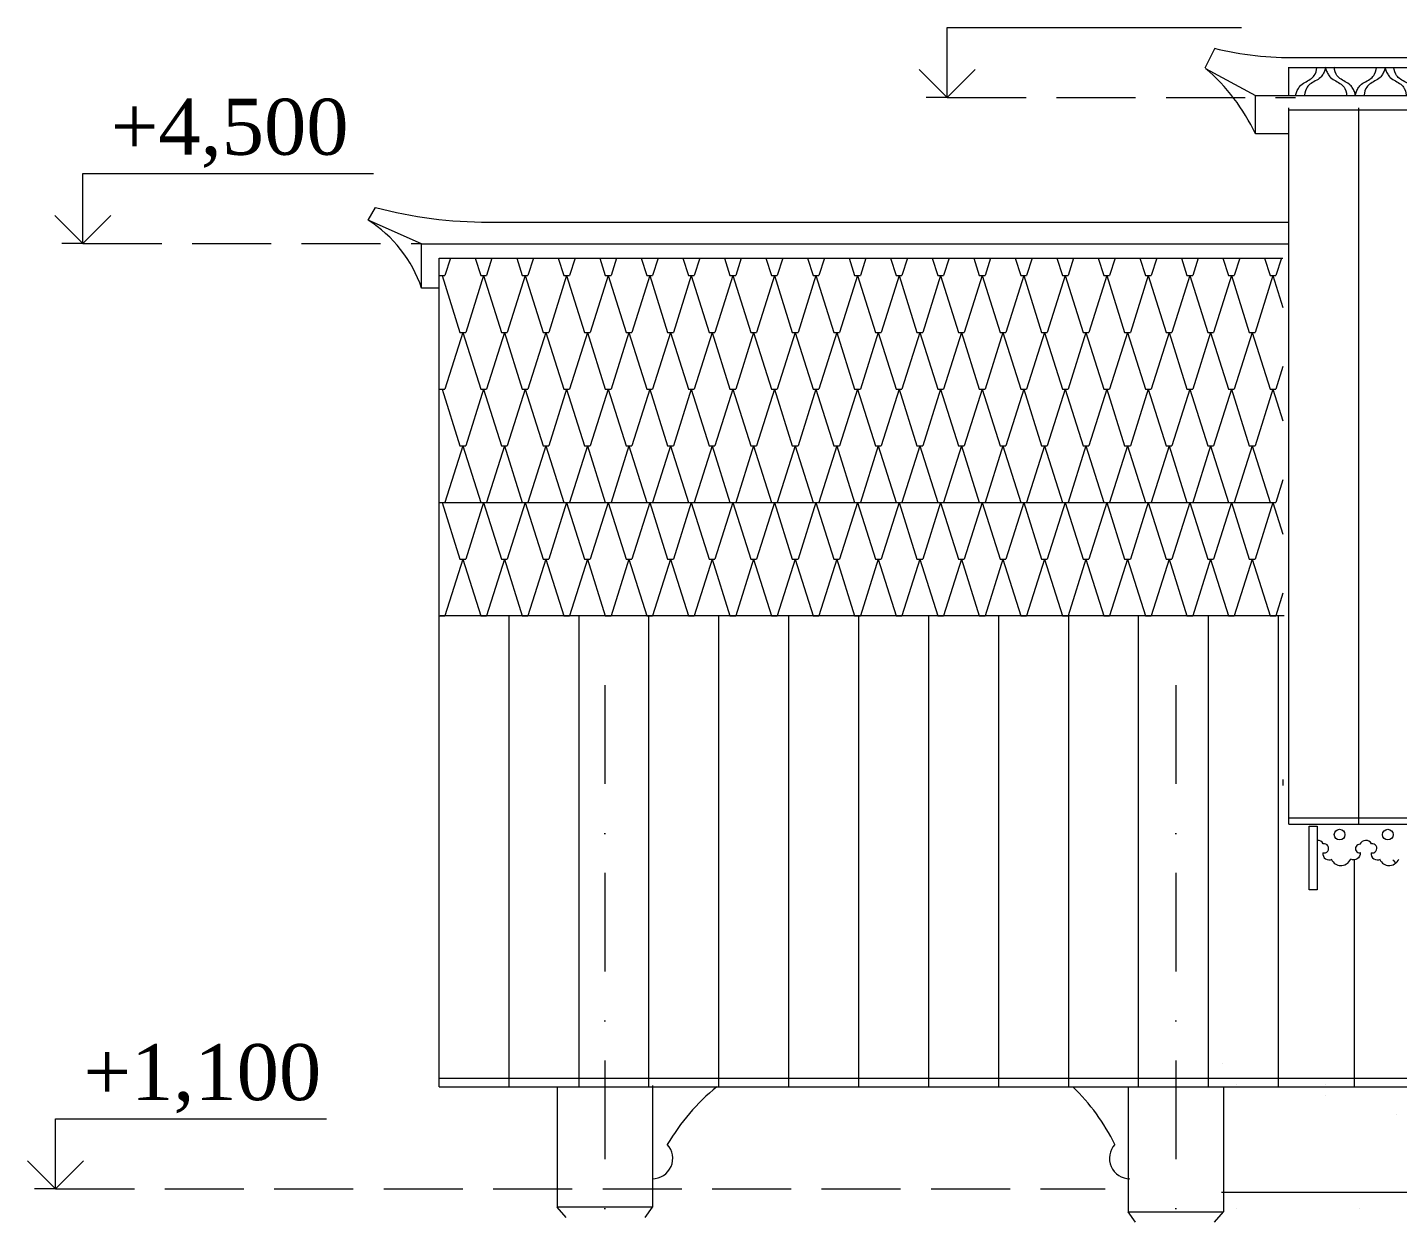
# Model space of a CAD drawing. Header units: millimetres. Extents: x 2399 to 111977, y 1313 to 59551.
# Drawn here: x 58112 to 63009, y 32817 to 37059 of the extents above; entities that cross this region are included whole.
import ezdxf

# ---------------------------------------------------------------- set-up
doc = ezdxf.new("R2010")
doc.units = ezdxf.units.MM
for name, pattern in [('Крупный пунктир', [634.99999, 0, -634.99999]), ('Невидимая', [391.222223, 282.222223, -109]), ('Штрихпунктирная', [670.277762, 352.777767, -176.388884, 0, -141.111112])]:
    doc.linetypes.add(name, pattern=pattern)
doc.layers.add('dim Level', color=7, linetype='Continuous', lineweight=13)
doc.layers.add('main line', color=7, linetype='Continuous', lineweight=13)
doc.layers.add('hatch1', color=7, linetype='Continuous', lineweight=20, true_color=0x6a6a6a)
doc.styles.add('СГЕНЕРИР_СТИЛЬ_1', font='georgia.ttf')

msp = doc.modelspace()

# ---------------------------------------------------------------- linework, layer by layer
at = {"layer": 'dim Level', "color": 7, "linetype": 'Continuous', "lineweight": 13}
for p, q in [((61399.2029, 36808.7494), (61399.2029, 37058.7494)), ((61399.2029, 37058.7494), (62451.4468, 37058.7494)), ((61399.2029, 36808.7494), (61299.2029, 36908.7494)), ((61499.2029, 36908.7494), (61399.2029, 36808.7494)), ((61399.2029, 36808.7494), (61324.2029, 36808.7494)), ((61399.2029, 36808.7494), (61474.2029, 36808.7494)), ((58309.9287, 36286.7235), (58309.9287, 36536.7235)), ((58309.9287, 36536.7235), (59348.5966, 36536.7235)), ((58309.9287, 36286.7235), (58209.9287, 36386.7235)), ((58409.9287, 36386.7235), (58309.9287, 36286.7235)), ((58309.9287, 36286.7235), (58234.9287, 36286.7235)), ((58309.9287, 36286.7235), (58384.9287, 36286.7235)), ((58212.1712, 32908.7187), (58212.1712, 33158.7187)), ((58212.1712, 33158.7187), (59181.0212, 33158.7187)), ((58212.1712, 32908.7187), (58112.1712, 33008.7187)), ((58312.1712, 33008.7187), (58212.1712, 32908.7187)), ((58212.1712, 32908.7187), (58137.1712, 32908.7187)), ((58212.1712, 32908.7187), (58287.1712, 32908.7187))]:
    msp.add_line(p, q, dxfattribs=at)
at = {"layer": 'hatch1', "color": 251, "linetype": 'Continuous', "lineweight": 20, "true_color": 0x6a6a6a}
for p, q in [((59624.1249, 36234.7301), (59604.2768, 36171.8323)), ((59712.325, 36234.7301), (59732.1731, 36171.8323)), ((59772.6124, 36234.7301), (59752.7644, 36171.8323)), ((59860.8126, 36234.7301), (59880.6607, 36171.8323)), ((59921.1, 36234.7301), (59901.252, 36171.8323)), ((60009.3002, 36234.7301), (60029.1483, 36171.8323)), ((60069.5876, 36234.7301), (60049.7396, 36171.8323)), ((60157.7878, 36234.7301), (60177.6358, 36171.8323)), ((60218.0752, 36234.7301), (60198.2272, 36171.8323)), ((60306.2754, 36234.7301), (60326.1234, 36171.8323)), ((60366.5628, 36234.7301), (60346.7148, 36171.8323)), ((60454.763, 36234.7301), (60474.611, 36171.8323)), ((60515.0504, 36234.7301), (60495.2023, 36171.8323)), ((60603.2506, 36234.7301), (60623.0986, 36171.8323)), ((60663.538, 36234.7301), (60643.6899, 36171.8323)), ((60751.7381, 36234.7301), (60771.5862, 36171.8323)), ((60812.0256, 36234.7301), (60792.1775, 36171.8323)), ((60900.2257, 36234.7301), (60920.0738, 36171.8323)), ((60960.5131, 36234.7301), (60940.6651, 36171.8323)), ((61048.7133, 36234.7301), (61068.5614, 36171.8323)), ((61109.0007, 36234.7301), (61089.1527, 36171.8323)), ((61197.2009, 36234.7301), (61217.049, 36171.8323)), ((61257.4883, 36234.7301), (61237.6403, 36171.8323)), ((61345.6885, 36234.7301), (61365.5365, 36171.8323)), ((61405.9759, 36234.7301), (61386.1279, 36171.8323)), ((61494.1761, 36234.7301), (61514.0241, 36171.8323)), ((61554.4635, 36234.7301), (61534.6155, 36171.8323)), ((61642.6637, 36234.7301), (61662.5117, 36171.8323)), ((61702.9511, 36234.7301), (61683.103, 36171.8323)), ((61791.1513, 36234.7301), (61810.9993, 36171.8323)), ((61851.4387, 36234.7301), (61831.5906, 36171.8323)), ((61939.6388, 36234.7301), (61959.4869, 36171.8323)), ((61999.9263, 36234.7301), (61980.0782, 36171.8323)), ((62088.1264, 36234.7301), (62107.9745, 36171.8323)), ((62148.4139, 36234.7301), (62128.5658, 36171.8323)), ((62236.614, 36234.7301), (62256.4621, 36171.8323)), ((62296.9014, 36234.7301), (62277.0534, 36171.8323)), ((62385.1016, 36234.7301), (62404.9497, 36171.8323)), ((62445.389, 36234.7301), (62425.541, 36171.8323)), ((62533.5892, 36234.7301), (62553.4372, 36171.8323)), ((62593.8766, 36234.7301), (62574.0286, 36171.8323)), ((59583.6855, 36171.8323), (59604.2768, 36171.8323)), ((59593.9812, 36171.8323), (59657.9293, 35969.1826)), ((59742.4687, 36171.8323), (59678.5206, 35969.1826)), ((59732.1731, 36171.8323), (59752.7644, 36171.8323)), ((59742.4687, 36171.8323), (59806.4169, 35969.1826)), ((59890.9563, 36171.8323), (59827.0082, 35969.1826)), ((59880.6607, 36171.8323), (59901.252, 36171.8323)), ((59890.9563, 36171.8323), (59954.9045, 35969.1826)), ((60039.4439, 36171.8323), (59975.4958, 35969.1826)), ((60029.1483, 36171.8323), (60049.7396, 36171.8323)), ((60039.4439, 36171.8323), (60103.392, 35969.1826)), ((60187.9315, 36171.8323), (60123.9834, 35969.1826)), ((60177.6358, 36171.8323), (60198.2272, 36171.8323)), ((60187.9315, 36171.8323), (60251.8796, 35969.1826)), ((60336.4191, 36171.8323), (60272.471, 35969.1826)), ((60326.1234, 36171.8323), (60346.7148, 36171.8323)), ((60336.4191, 36171.8323), (60400.3672, 35969.1826)), ((60484.9067, 36171.8323), (60420.9585, 35969.1826)), ((60474.611, 36171.8323), (60495.2023, 36171.8323)), ((60484.9067, 36171.8323), (60548.8548, 35969.1826)), ((60633.3943, 36171.8323), (60569.4461, 35969.1826)), ((60623.0986, 36171.8323), (60643.6899, 36171.8323)), ((60633.3943, 36171.8323), (60697.3424, 35969.1826)), ((60781.8819, 36171.8323), (60717.9337, 35969.1826)), ((60771.5862, 36171.8323), (60792.1775, 36171.8323)), ((60781.8819, 36171.8323), (60845.83, 35969.1826)), ((60930.3694, 36171.8323), (60866.4213, 35969.1826)), ((60920.0738, 36171.8323), (60940.6651, 36171.8323)), ((60930.3694, 36171.8323), (60994.3176, 35969.1826)), ((61078.857, 36171.8323), (61014.9089, 35969.1826)), ((61068.5614, 36171.8323), (61089.1527, 36171.8323)), ((61078.857, 36171.8323), (61142.8052, 35969.1826)), ((61227.3446, 36171.8323), (61163.3965, 35969.1826)), ((61217.049, 36171.8323), (61237.6403, 36171.8323)), ((61227.3446, 36171.8323), (61291.2927, 35969.1826)), ((61375.8322, 36171.8323), (61311.8841, 35969.1826)), ((61365.5365, 36171.8323), (61386.1279, 36171.8323)), ((61375.8322, 36171.8323), (61439.7803, 35969.1826)), ((61524.3198, 36171.8323), (61460.3717, 35969.1826)), ((61514.0241, 36171.8323), (61534.6155, 36171.8323)), ((61524.3198, 36171.8323), (61588.2679, 35969.1826)), ((61672.8074, 36171.8323), (61608.8592, 35969.1826)), ((61662.5117, 36171.8323), (61683.103, 36171.8323)), ((61672.8074, 36171.8323), (61736.7555, 35969.1826)), ((61821.295, 36171.8323), (61757.3468, 35969.1826)), ((61810.9993, 36171.8323), (61831.5906, 36171.8323)), ((61821.295, 36171.8323), (61885.2431, 35969.1826)), ((61969.7826, 36171.8323), (61905.8344, 35969.1826)), ((61959.4869, 36171.8323), (61980.0782, 36171.8323)), ((61969.7826, 36171.8323), (62033.7307, 35969.1826)), ((62118.2701, 36171.8323), (62054.322, 35969.1826)), ((62107.9745, 36171.8323), (62128.5658, 36171.8323)), ((62118.2701, 36171.8323), (62182.2183, 35969.1826)), ((62266.7577, 36171.8323), (62202.8096, 35969.1826)), ((62256.4621, 36171.8323), (62277.0534, 36171.8323)), ((62266.7577, 36171.8323), (62330.7059, 35969.1826)), ((62415.2453, 36171.8323), (62351.2972, 35969.1826)), ((62404.9497, 36171.8323), (62425.541, 36171.8323)), ((62415.2453, 36171.8323), (62479.1935, 35969.1826)), ((62563.7329, 36171.8323), (62499.7848, 35969.1826)), ((62553.4372, 36171.8323), (62574.0286, 36171.8323)), ((62563.7329, 36171.8323), (62599.5792, 36058.2366)), ((59668.2249, 35969.1826), (59604.2768, 35766.5329)), ((59657.9293, 35969.1826), (59678.5206, 35969.1826)), ((59668.2249, 35969.1826), (59732.1731, 35766.5329)), ((59816.7125, 35969.1826), (59752.7644, 35766.5329)), ((59806.4169, 35969.1826), (59827.0082, 35969.1826)), ((59816.7125, 35969.1826), (59880.6607, 35766.5329)), ((59965.2001, 35969.1826), (59901.252, 35766.5329)), ((59954.9045, 35969.1826), (59975.4958, 35969.1826)), ((59965.2001, 35969.1826), (60029.1483, 35766.5329)), ((60113.6877, 35969.1826), (60049.7396, 35766.5329)), ((60103.392, 35969.1826), (60123.9834, 35969.1826)), ((60113.6877, 35969.1826), (60177.6358, 35766.5329)), ((60262.1753, 35969.1826), (60198.2272, 35766.5329)), ((60251.8796, 35969.1826), (60272.471, 35969.1826)), ((60262.1753, 35969.1826), (60326.1234, 35766.5329)), ((60410.6629, 35969.1826), (60346.7148, 35766.5329)), ((60400.3672, 35969.1826), (60420.9585, 35969.1826)), ((60410.6629, 35969.1826), (60474.611, 35766.5329)), ((60559.1505, 35969.1826), (60495.2023, 35766.5329)), ((60548.8548, 35969.1826), (60569.4461, 35969.1826)), ((60559.1505, 35969.1826), (60623.0986, 35766.5329)), ((60707.6381, 35969.1826), (60643.6899, 35766.5329)), ((60697.3424, 35969.1826), (60717.9337, 35969.1826)), ((60707.6381, 35969.1826), (60771.5862, 35766.5329)), ((60856.1256, 35969.1826), (60792.1775, 35766.5329)), ((60845.83, 35969.1826), (60866.4213, 35969.1826)), ((60856.1256, 35969.1826), (60920.0738, 35766.5329)), ((61004.6132, 35969.1826), (60940.6651, 35766.5329)), ((60994.3176, 35969.1826), (61014.9089, 35969.1826)), ((61004.6132, 35969.1826), (61068.5614, 35766.5329)), ((61153.1008, 35969.1826), (61089.1527, 35766.5329)), ((61142.8052, 35969.1826), (61163.3965, 35969.1826)), ((61153.1008, 35969.1826), (61217.049, 35766.5329)), ((61301.5884, 35969.1826), (61237.6403, 35766.5329)), ((61291.2927, 35969.1826), (61311.8841, 35969.1826)), ((61301.5884, 35969.1826), (61365.5365, 35766.5329)), ((61450.076, 35969.1826), (61386.1279, 35766.5329)), ((61439.7803, 35969.1826), (61460.3717, 35969.1826)), ((61450.076, 35969.1826), (61514.0241, 35766.5329)), ((61598.5636, 35969.1826), (61534.6155, 35766.5329)), ((61588.2679, 35969.1826), (61608.8592, 35969.1826)), ((61598.5636, 35969.1826), (61662.5117, 35766.5329)), ((61747.0512, 35969.1826), (61683.103, 35766.5329)), ((61736.7555, 35969.1826), (61757.3468, 35969.1826)), ((61747.0512, 35969.1826), (61810.9993, 35766.5329)), ((61895.5388, 35969.1826), (61831.5906, 35766.5329)), ((61885.2431, 35969.1826), (61905.8344, 35969.1826)), ((61895.5388, 35969.1826), (61959.4869, 35766.5329)), ((62044.0263, 35969.1826), (61980.0782, 35766.5329)), ((62033.7307, 35969.1826), (62054.322, 35969.1826)), ((62044.0263, 35969.1826), (62107.9745, 35766.5329)), ((62192.5139, 35969.1826), (62128.5658, 35766.5329)), ((62182.2183, 35969.1826), (62202.8096, 35969.1826)), ((62192.5139, 35969.1826), (62256.4621, 35766.5329)), ((62341.0015, 35969.1826), (62277.0534, 35766.5329)), ((62330.7059, 35969.1826), (62351.2972, 35969.1826)), ((62341.0015, 35969.1826), (62404.9497, 35766.5329)), ((62489.4891, 35969.1826), (62425.541, 35766.5329)), ((62479.1935, 35969.1826), (62499.7848, 35969.1826)), ((62489.4891, 35969.1826), (62553.4372, 35766.5329)), ((62599.5792, 35847.5019), (62574.0286, 35766.5329)), ((59583.6855, 35766.5329), (59604.2768, 35766.5329)), ((59593.9812, 35766.5329), (59657.9293, 35563.8832)), ((59742.4687, 35766.5329), (59678.5206, 35563.8832)), ((59732.1731, 35766.5329), (59752.7644, 35766.5329)), ((59742.4687, 35766.5329), (59806.4169, 35563.8832)), ((59890.9563, 35766.5329), (59827.0082, 35563.8832)), ((59880.6607, 35766.5329), (59901.252, 35766.5329)), ((59890.9563, 35766.5329), (59954.9045, 35563.8832)), ((60039.4439, 35766.5329), (59975.4958, 35563.8832)), ((60029.1483, 35766.5329), (60049.7396, 35766.5329)), ((60039.4439, 35766.5329), (60103.392, 35563.8832)), ((60187.9315, 35766.5329), (60123.9834, 35563.8832)), ((60177.6358, 35766.5329), (60198.2272, 35766.5329)), ((60187.9315, 35766.5329), (60251.8796, 35563.8832)), ((60336.4191, 35766.5329), (60272.471, 35563.8832)), ((60326.1234, 35766.5329), (60346.7148, 35766.5329)), ((60336.4191, 35766.5329), (60400.3672, 35563.8832)), ((60484.9067, 35766.5329), (60420.9585, 35563.8832)), ((60474.611, 35766.5329), (60495.2023, 35766.5329)), ((60484.9067, 35766.5329), (60548.8548, 35563.8832)), ((60633.3943, 35766.5329), (60569.4461, 35563.8832)), ((60623.0986, 35766.5329), (60643.6899, 35766.5329)), ((60633.3943, 35766.5329), (60697.3424, 35563.8832)), ((60781.8819, 35766.5329), (60717.9337, 35563.8832)), ((60771.5862, 35766.5329), (60792.1775, 35766.5329)), ((60781.8819, 35766.5329), (60845.83, 35563.8832)), ((60930.3694, 35766.5329), (60866.4213, 35563.8832)), ((60920.0738, 35766.5329), (60940.6651, 35766.5329)), ((60930.3694, 35766.5329), (60994.3176, 35563.8832)), ((61078.857, 35766.5329), (61014.9089, 35563.8832)), ((61068.5614, 35766.5329), (61089.1527, 35766.5329)), ((61078.857, 35766.5329), (61142.8052, 35563.8832)), ((61227.3446, 35766.5329), (61163.3965, 35563.8832)), ((61217.049, 35766.5329), (61237.6403, 35766.5329)), ((61227.3446, 35766.5329), (61291.2927, 35563.8832)), ((61375.8322, 35766.5329), (61311.8841, 35563.8832)), ((61365.5365, 35766.5329), (61386.1279, 35766.5329)), ((61375.8322, 35766.5329), (61439.7803, 35563.8832)), ((61524.3198, 35766.5329), (61460.3717, 35563.8832)), ((61514.0241, 35766.5329), (61534.6155, 35766.5329)), ((61524.3198, 35766.5329), (61588.2679, 35563.8832)), ((61672.8074, 35766.5329), (61608.8592, 35563.8832)), ((61662.5117, 35766.5329), (61683.103, 35766.5329)), ((61672.8074, 35766.5329), (61736.7555, 35563.8832)), ((61821.295, 35766.5329), (61757.3468, 35563.8832)), ((61810.9993, 35766.5329), (61831.5906, 35766.5329)), ((61821.295, 35766.5329), (61885.2431, 35563.8832)), ((61969.7826, 35766.5329), (61905.8344, 35563.8832)), ((61959.4869, 35766.5329), (61980.0782, 35766.5329)), ((61969.7826, 35766.5329), (62033.7307, 35563.8832)), ((62118.2701, 35766.5329), (62054.322, 35563.8832)), ((62107.9745, 35766.5329), (62128.5658, 35766.5329)), ((62118.2701, 35766.5329), (62182.2183, 35563.8832)), ((62266.7577, 35766.5329), (62202.8096, 35563.8832)), ((62256.4621, 35766.5329), (62277.0534, 35766.5329)), ((62266.7577, 35766.5329), (62330.7059, 35563.8832)), ((62415.2453, 35766.5329), (62351.2972, 35563.8832)), ((62404.9497, 35766.5329), (62425.541, 35766.5329)), ((62415.2453, 35766.5329), (62479.1935, 35563.8832)), ((62563.7329, 35766.5329), (62499.7848, 35563.8832)), ((62553.4372, 35766.5329), (62574.0286, 35766.5329)), ((62563.7329, 35766.5329), (62599.5792, 35652.9372)), ((59668.2249, 35563.8832), (59604.2768, 35361.2335)), ((59657.9293, 35563.8832), (59678.5206, 35563.8832)), ((59668.2249, 35563.8832), (59732.1731, 35361.2335)), ((59816.7125, 35563.8832), (59752.7644, 35361.2335)), ((59806.4169, 35563.8832), (59827.0082, 35563.8832)), ((59816.7125, 35563.8832), (59880.6607, 35361.2335)), ((59965.2001, 35563.8832), (59901.252, 35361.2335)), ((59954.9045, 35563.8832), (59975.4958, 35563.8832)), ((59965.2001, 35563.8832), (60029.1483, 35361.2335)), ((60113.6877, 35563.8832), (60049.7396, 35361.2335)), ((60103.392, 35563.8832), (60123.9834, 35563.8832)), ((60113.6877, 35563.8832), (60177.6358, 35361.2335)), ((60262.1753, 35563.8832), (60198.2272, 35361.2335)), ((60251.8796, 35563.8832), (60272.471, 35563.8832)), ((60262.1753, 35563.8832), (60326.1234, 35361.2335)), ((60410.6629, 35563.8832), (60346.7148, 35361.2335)), ((60400.3672, 35563.8832), (60420.9585, 35563.8832)), ((60410.6629, 35563.8832), (60474.611, 35361.2335)), ((60559.1505, 35563.8832), (60495.2023, 35361.2335)), ((60548.8548, 35563.8832), (60569.4461, 35563.8832)), ((60559.1505, 35563.8832), (60623.0986, 35361.2335)), ((60707.6381, 35563.8832), (60643.6899, 35361.2335)), ((60697.3424, 35563.8832), (60717.9337, 35563.8832)), ((60707.6381, 35563.8832), (60771.5862, 35361.2335)), ((60856.1256, 35563.8832), (60792.1775, 35361.2335)), ((60845.83, 35563.8832), (60866.4213, 35563.8832)), ((60856.1256, 35563.8832), (60920.0738, 35361.2335)), ((61004.6132, 35563.8832), (60940.6651, 35361.2335)), ((60994.3176, 35563.8832), (61014.9089, 35563.8832)), ((61004.6132, 35563.8832), (61068.5614, 35361.2335)), ((61153.1008, 35563.8832), (61089.1527, 35361.2335)), ((61142.8052, 35563.8832), (61163.3965, 35563.8832)), ((61153.1008, 35563.8832), (61217.049, 35361.2335)), ((61301.5884, 35563.8832), (61237.6403, 35361.2335)), ((61291.2927, 35563.8832), (61311.8841, 35563.8832)), ((61301.5884, 35563.8832), (61365.5365, 35361.2335)), ((61450.076, 35563.8832), (61386.1279, 35361.2335)), ((61439.7803, 35563.8832), (61460.3717, 35563.8832)), ((61450.076, 35563.8832), (61514.0241, 35361.2335)), ((61598.5636, 35563.8832), (61534.6155, 35361.2335)), ((61588.2679, 35563.8832), (61608.8592, 35563.8832)), ((61598.5636, 35563.8832), (61662.5117, 35361.2335)), ((61747.0512, 35563.8832), (61683.103, 35361.2335)), ((61736.7555, 35563.8832), (61757.3468, 35563.8832)), ((61747.0512, 35563.8832), (61810.9993, 35361.2335)), ((61895.5388, 35563.8832), (61831.5906, 35361.2335)), ((61885.2431, 35563.8832), (61905.8344, 35563.8832)), ((61895.5388, 35563.8832), (61959.4869, 35361.2335)), ((62044.0263, 35563.8832), (61980.0782, 35361.2335)), ((62033.7307, 35563.8832), (62054.322, 35563.8832)), ((62044.0263, 35563.8832), (62107.9745, 35361.2335)), ((62192.5139, 35563.8832), (62128.5658, 35361.2335)), ((62182.2183, 35563.8832), (62202.8096, 35563.8832)), ((62192.5139, 35563.8832), (62256.4621, 35361.2335)), ((62341.0015, 35563.8832), (62277.0534, 35361.2335)), ((62330.7059, 35563.8832), (62351.2972, 35563.8832)), ((62341.0015, 35563.8832), (62404.9497, 35361.2335)), ((62489.4891, 35563.8832), (62425.541, 35361.2335)), ((62479.1935, 35563.8832), (62499.7848, 35563.8832)), ((62489.4891, 35563.8832), (62553.4372, 35361.2335)), ((62599.5792, 35442.2025), (62574.0286, 35361.2335)), ((59583.6855, 35361.2335), (59604.2768, 35361.2335)), ((59593.9812, 35361.2335), (59657.9293, 35158.5838)), ((59742.4687, 35361.2335), (59678.5206, 35158.5838)), ((59732.1731, 35361.2335), (59752.7644, 35361.2335)), ((59742.4687, 35361.2335), (59806.4169, 35158.5838)), ((59890.9563, 35361.2335), (59827.0082, 35158.5838)), ((59880.6607, 35361.2335), (59901.252, 35361.2335)), ((59890.9563, 35361.2335), (59954.9045, 35158.5838)), ((60039.4439, 35361.2335), (59975.4958, 35158.5838)), ((60029.1483, 35361.2335), (60049.7396, 35361.2335)), ((60039.4439, 35361.2335), (60103.392, 35158.5838)), ((60187.9315, 35361.2335), (60123.9834, 35158.5838)), ((60177.6358, 35361.2335), (60198.2272, 35361.2335)), ((60187.9315, 35361.2335), (60251.8796, 35158.5838)), ((60336.4191, 35361.2335), (60272.471, 35158.5838)), ((60326.1234, 35361.2335), (60346.7148, 35361.2335)), ((60336.4191, 35361.2335), (60400.3672, 35158.5838)), ((60484.9067, 35361.2335), (60420.9585, 35158.5838)), ((60474.611, 35361.2335), (60495.2023, 35361.2335)), ((60484.9067, 35361.2335), (60548.8548, 35158.5838)), ((60633.3943, 35361.2335), (60569.4461, 35158.5838)), ((60623.0986, 35361.2335), (60643.6899, 35361.2335)), ((60633.3943, 35361.2335), (60697.3424, 35158.5838)), ((60781.8819, 35361.2335), (60717.9337, 35158.5838)), ((60771.5862, 35361.2335), (60792.1775, 35361.2335)), ((60781.8819, 35361.2335), (60845.83, 35158.5838)), ((60930.3694, 35361.2335), (60866.4213, 35158.5838)), ((60920.0738, 35361.2335), (60940.6651, 35361.2335)), ((60930.3694, 35361.2335), (60994.3176, 35158.5838)), ((61078.857, 35361.2335), (61014.9089, 35158.5838)), ((61068.5614, 35361.2335), (61089.1527, 35361.2335)), ((61078.857, 35361.2335), (61142.8052, 35158.5838)), ((61227.3446, 35361.2335), (61163.3965, 35158.5838)), ((61217.049, 35361.2335), (61237.6403, 35361.2335)), ((61227.3446, 35361.2335), (61291.2927, 35158.5838)), ((61375.8322, 35361.2335), (61311.8841, 35158.5838)), ((61365.5365, 35361.2335), (61386.1279, 35361.2335)), ((61375.8322, 35361.2335), (61439.7803, 35158.5838)), ((61524.3198, 35361.2335), (61460.3717, 35158.5838)), ((61514.0241, 35361.2335), (61534.6155, 35361.2335)), ((61524.3198, 35361.2335), (61588.2679, 35158.5838)), ((61672.8074, 35361.2335), (61608.8592, 35158.5838)), ((61662.5117, 35361.2335), (61683.103, 35361.2335)), ((61672.8074, 35361.2335), (61736.7555, 35158.5838)), ((61821.295, 35361.2335), (61757.3468, 35158.5838)), ((61810.9993, 35361.2335), (61831.5906, 35361.2335)), ((61821.295, 35361.2335), (61885.2431, 35158.5838)), ((61969.7826, 35361.2335), (61905.8344, 35158.5838)), ((61959.4869, 35361.2335), (61980.0782, 35361.2335)), ((61969.7826, 35361.2335), (62033.7307, 35158.5838)), ((62118.2701, 35361.2335), (62054.322, 35158.5838)), ((62107.9745, 35361.2335), (62128.5658, 35361.2335)), ((62118.2701, 35361.2335), (62182.2183, 35158.5838)), ((62266.7577, 35361.2335), (62202.8096, 35158.5838)), ((62256.4621, 35361.2335), (62277.0534, 35361.2335)), ((62266.7577, 35361.2335), (62330.7059, 35158.5838)), ((62415.2453, 35361.2335), (62351.2972, 35158.5838)), ((62404.9497, 35361.2335), (62425.541, 35361.2335)), ((62415.2453, 35361.2335), (62479.1935, 35158.5838)), ((62563.7329, 35361.2335), (62499.7848, 35158.5838)), ((62553.4372, 35361.2335), (62574.0286, 35361.2335)), ((62563.7329, 35361.2335), (62599.5792, 35247.6378)), ((59668.2249, 35158.5838), (59604.2768, 34955.9341)), ((59657.9293, 35158.5838), (59678.5206, 35158.5838)), ((59668.2249, 35158.5838), (59732.1731, 34955.9341)), ((59816.7125, 35158.5838), (59752.7644, 34955.9341)), ((59806.4169, 35158.5838), (59827.0082, 35158.5838)), ((59816.7125, 35158.5838), (59880.6607, 34955.9341)), ((59965.2001, 35158.5838), (59901.252, 34955.9341)), ((59954.9045, 35158.5838), (59975.4958, 35158.5838)), ((59965.2001, 35158.5838), (60029.1483, 34955.9341)), ((60113.6877, 35158.5838), (60049.7396, 34955.9341)), ((60103.392, 35158.5838), (60123.9834, 35158.5838)), ((60113.6877, 35158.5838), (60177.6358, 34955.9341)), ((60262.1753, 35158.5838), (60198.2272, 34955.9341)), ((60251.8796, 35158.5838), (60272.471, 35158.5838)), ((60262.1753, 35158.5838), (60326.1234, 34955.9341)), ((60410.6629, 35158.5838), (60346.7148, 34955.9341)), ((60400.3672, 35158.5838), (60420.9585, 35158.5838)), ((60410.6629, 35158.5838), (60474.611, 34955.9341)), ((60559.1505, 35158.5838), (60495.2023, 34955.9341)), ((60548.8548, 35158.5838), (60569.4461, 35158.5838)), ((60559.1505, 35158.5838), (60623.0986, 34955.9341)), ((60707.6381, 35158.5838), (60643.6899, 34955.9341)), ((60697.3424, 35158.5838), (60717.9337, 35158.5838)), ((60707.6381, 35158.5838), (60771.5862, 34955.9341)), ((60856.1256, 35158.5838), (60792.1775, 34955.9341)), ((60845.83, 35158.5838), (60866.4213, 35158.5838)), ((60856.1256, 35158.5838), (60920.0738, 34955.9341)), ((61004.6132, 35158.5838), (60940.6651, 34955.9341)), ((60994.3176, 35158.5838), (61014.9089, 35158.5838)), ((61004.6132, 35158.5838), (61068.5614, 34955.9341)), ((61153.1008, 35158.5838), (61089.1527, 34955.9341)), ((61142.8052, 35158.5838), (61163.3965, 35158.5838)), ((61153.1008, 35158.5838), (61217.049, 34955.9341)), ((61301.5884, 35158.5838), (61237.6403, 34955.9341)), ((61291.2927, 35158.5838), (61311.8841, 35158.5838)), ((61301.5884, 35158.5838), (61365.5365, 34955.9341)), ((61450.076, 35158.5838), (61386.1279, 34955.9341)), ((61439.7803, 35158.5838), (61460.3717, 35158.5838)), ((61450.076, 35158.5838), (61514.0241, 34955.9341)), ((61598.5636, 35158.5838), (61534.6155, 34955.9341)), ((61588.2679, 35158.5838), (61608.8592, 35158.5838)), ((61598.5636, 35158.5838), (61662.5117, 34955.9341)), ((61747.0512, 35158.5838), (61683.103, 34955.9341)), ((61736.7555, 35158.5838), (61757.3468, 35158.5838)), ((61747.0512, 35158.5838), (61810.9993, 34955.9341)), ((61895.5388, 35158.5838), (61831.5906, 34955.9341)), ((61885.2431, 35158.5838), (61905.8344, 35158.5838)), ((61895.5388, 35158.5838), (61959.4869, 34955.9341)), ((62044.0263, 35158.5838), (61980.0782, 34955.9341)), ((62033.7307, 35158.5838), (62054.322, 35158.5838)), ((62044.0263, 35158.5838), (62107.9745, 34955.9341)), ((62192.5139, 35158.5838), (62128.5658, 34955.9341)), ((62182.2183, 35158.5838), (62202.8096, 35158.5838)), ((62192.5139, 35158.5838), (62256.4621, 34955.9341)), ((62341.0015, 35158.5838), (62277.0534, 34955.9341)), ((62330.7059, 35158.5838), (62351.2972, 35158.5838)), ((62341.0015, 35158.5838), (62404.9497, 34955.9341)), ((62489.4891, 35158.5838), (62425.541, 34955.9341)), ((62479.1935, 35158.5838), (62499.7848, 35158.5838)), ((62489.4891, 35158.5838), (62553.4372, 34955.9341)), ((62599.5792, 35036.9031), (62574.0286, 34955.9341)), ((59583.6855, 34955.9341), (59604.2768, 34955.9341)), ((59732.1731, 34955.9341), (59752.7644, 34955.9341)), ((59880.6607, 34955.9341), (59901.252, 34955.9341)), ((60029.1483, 34955.9341), (60049.7396, 34955.9341)), ((60177.6358, 34955.9341), (60198.2272, 34955.9341)), ((60326.1234, 34955.9341), (60346.7148, 34955.9341)), ((60474.611, 34955.9341), (60495.2023, 34955.9341)), ((60623.0986, 34955.9341), (60643.6899, 34955.9341)), ((60771.5862, 34955.9341), (60792.1775, 34955.9341)), ((60920.0738, 34955.9341), (60940.6651, 34955.9341)), ((61068.5614, 34955.9341), (61089.1527, 34955.9341)), ((61217.049, 34955.9341), (61237.6403, 34955.9341)), ((61365.5365, 34955.9341), (61386.1279, 34955.9341)), ((61514.0241, 34955.9341), (61534.6155, 34955.9341)), ((61662.5117, 34955.9341), (61683.103, 34955.9341)), ((61810.9993, 34955.9341), (61831.5906, 34955.9341)), ((61959.4869, 34955.9341), (61980.0782, 34955.9341)), ((62107.9745, 34955.9341), (62128.5658, 34955.9341)), ((62256.4621, 34955.9341), (62277.0534, 34955.9341)), ((62404.9497, 34955.9341), (62425.541, 34955.9341)), ((62553.4372, 34955.9341), (62574.0286, 34955.9341))]:
    msp.add_line(p, q, dxfattribs=at)
at = {"layer": 'main line', "color": 7, "linetype": 'Continuous', "lineweight": 13}
for p, q in [((62321.9084, 36914.7178), (62356.3005, 36983.5021)), ((62633.0604, 36950.9085), (64911.9605, 36950.9085)), ((62322.5751, 36912.5223), (62501.0689, 36815.0245)), ((62620.201, 36815.0245), (62620.201, 36917.0155)), ((62620.201, 36915.526), (64911.9605, 36915.526)), ((62501.0689, 36678.2202), (62501.0689, 36815.0245)), ((62501.0689, 36815.0245), (64911.9605, 36815.0245)), ((62620.4914, 34212.4189), (62620.4914, 36770.9758)), ((64911.9605, 36763.268), (62620.4914, 36763.268)), ((62870.4914, 34212.4189), (62870.4914, 36770.9758)), ((62620.4914, 36678.2202), (62501.0689, 36678.2202)), ((59329.5491, 36370.5093), (59356.7176, 36415.1434)), ((59520.9191, 36285.1628), (59329.5491, 36370.5093)), ((59760.6328, 36363.3461), (62620.4914, 36363.3461)), ((59520.9191, 36127.0754), (59520.9191, 36285.1628)), ((59520.9191, 36285.1628), (62620.4914, 36285.1628)), ((59583.6855, 36234.7301), (62599.5792, 36234.7301)), ((59583.6855, 34694.3685), (59583.6855, 36234.7301)), ((59583.6855, 36127.0754), (59520.9191, 36127.0754)), ((59583.6855, 35361.2335), (62574.0286, 35361.2335)), ((62603.72, 34955.9341), (59587.8264, 34955.9341)), ((59833.6855, 33273.2019), (59833.6855, 34955.9341)), ((60083.6855, 33273.2019), (60083.6855, 34955.9341)), ((60333.6855, 33273.2019), (60333.6855, 34955.9341)), ((60583.6855, 33273.2019), (60583.6855, 34955.9341)), ((60833.6855, 33273.2019), (60833.6855, 34955.9341)), ((61083.6855, 33273.2019), (61083.6855, 34955.9341)), ((61333.6855, 33273.2019), (61333.6855, 34955.9341)), ((61583.6855, 33273.2019), (61583.6855, 34955.9341)), ((61833.6855, 33273.2019), (61833.6855, 34955.9341)), ((62083.6855, 33273.2019), (62083.6855, 34955.9341)), ((62333.6855, 33273.2019), (62333.6855, 34955.9341)), ((62583.6855, 33273.2019), (62583.6855, 34955.9341)), ((59583.6855, 33273.2019), (59583.6855, 34694.3685)), ((62599.5792, 34371.6986), (62599.5792, 34349.5783)), ((62620.4914, 34234.5392), (64911.9605, 34234.5392)), ((62620.4914, 34212.4189), (64911.9605, 34212.4189)), ((62693.37, 33977.6758), (62693.37, 34204.711)), ((62693.37, 34204.711), (62721.9868, 34204.711)), ((62721.9868, 34204.711), (62721.9868, 33977.6758)), ((62854.5977, 33273.2019), (62854.5977, 34084.0417)), ((62721.9868, 33977.6758), (62693.37, 33977.6758)), ((59583.6855, 33303.8724), (63067.9112, 33303.8724)), ((59583.6855, 33273.2019), (63067.9112, 33273.2019)), ((60005.1496, 33273.2019), (60005.1496, 32843.655)), ((60005.1496, 33269.4465), (60005.1496, 32843.655)), ((60346.6162, 33278.0762), (60346.6162, 32843.655)), ((60346.6162, 33273.2019), (60346.6162, 32843.655)), ((62045.7063, 33273.2019), (62045.7063, 32827.0839)), ((62045.7063, 33261.5052), (62045.7063, 32827.0839)), ((62387.1729, 33273.2019), (62387.1729, 32827.0839)), ((62387.1729, 33252.8754), (62387.1729, 32827.0839)), ((63594.3143, 32896.2611), (62379.7511, 32896.2611)), ((60346.6162, 32843.655), (60005.1496, 32843.655)), ((60037.3609, 32806.5035), (60005.1496, 32843.655)), ((60037.3609, 32806.5035), (60005.1496, 32843.655)), ((60320.4131, 32806.5035), (60346.6162, 32843.655)), ((62045.7063, 32827.0839), (62387.1729, 32827.0839)), ((62071.9094, 32789.9324), (62045.7063, 32827.0839)), ((62354.9616, 32789.9324), (62387.1729, 32827.0839)), ((62354.9616, 32789.9324), (62387.1729, 32827.0839))]:
    msp.add_line(p, q, dxfattribs=at)
at = {"layer": 'main line', "color": 7, "linetype": 'Невидимая', "lineweight": 13}
for p, q in [((61399.2029, 36808.7494), (62644.8767, 36808.7494)), ((58309.9287, 36286.7235), (59520.9191, 36286.7235)), ((58212.1712, 32908.7187), (61963.5924, 32908.7187))]:
    msp.add_line(p, q, dxfattribs=at)
at = {"layer": 'main line', "color": 7, "linetype": 'Штрихпунктирная', "lineweight": 13}
for p, q in [((60175.8829, 34708.1489), (60175.8829, 28056.0929)), ((62216.4396, 34708.1489), (62216.4396, 28056.0929))]:
    msp.add_line(p, q, dxfattribs=at)
at = {"layer": 'main line', "color": 7, "linetype": 'Крупный пунктир', "lineweight": 13}
for p, q in [((62752.5609, 33241.7966), (62381.7044, 33355.2736)), ((62381.7044, 33355.2736), (62434.9369, 32838.9183)), ((62434.9369, 32730.6072), (62434.9369, 33280.7481)), ((62434.9369, 33280.7481), (62752.5609, 33280.7481)), ((62752.5609, 33280.7481), (62752.5609, 32730.6072)), ((63004.5248, 33174.2831), (62752.5609, 33241.7966)), ((62871.4435, 32838.9183), (63004.5248, 33174.2831)), ((62434.9369, 32838.9183), (62871.4435, 32838.9183))]:
    msp.add_line(p, q, dxfattribs=at)
at = {"layer": 'main line', "color": 7, "linetype": 'Continuous', "lineweight": 13, "flags": 128}
for points in [[(62742.1316, 34109.3527, 1.219803903), (62743.5621, 34142.0346, 0.295103851), (62721.9868, 34153.9562)], [(62742.1316, 34109.3527, 1.219803903), (62743.5621, 34142.0346, 0.295103851), (62721.9868, 34153.9562)], [(62742.1316, 34109.3527, 1.219803903), (62743.5621, 34142.0346, 0.295103851), (62721.9868, 34153.9562)], [(62742.1316, 34109.3527, 1.219803903), (62743.5621, 34142.0346, 0.295103851), (62721.9868, 34153.9562)], [(62742.1316, 34109.3527, 1.219803903), (62743.5621, 34142.0346, 0.295103851), (62721.9868, 34153.9562)], [(62742.1316, 34109.3527, 1.219803903), (62743.5621, 34142.0346, 0.295103851), (62721.9868, 34153.9562)], [(62914.3459, 34109.3527, 1.219803903), (62915.7763, 34142.0346, 0.63216014), (62874.8123, 34140.0364, 1.067465283), (62875.0471, 34109.3527, -0.60309642), (62841.6553, 34086.5865)], [(62914.3459, 34109.3527, 1.219803903), (62915.7763, 34142.0346, 0.63216014), (62874.8123, 34140.0364, 1.067465283), (62875.0471, 34109.3527, -0.60309642), (62841.6553, 34086.5865)], [(62914.3459, 34109.3527, 1.219803903), (62915.7763, 34142.0346, 0.63216014), (62874.8123, 34140.0364, 1.067465283), (62875.0471, 34109.3527, -0.60309642), (62841.6553, 34086.5865)], [(62914.3459, 34109.3527, 1.219803903), (62915.7763, 34142.0346, 0.63216014), (62874.8123, 34140.0364, 1.067465283), (62875.0471, 34109.3527, -0.60309642), (62841.6553, 34086.5865)], [(62914.3459, 34109.3527, 1.219803903), (62915.7763, 34142.0346, 0.63216014), (62874.8123, 34140.0364, 1.067465283), (62875.0471, 34109.3527, -0.60309642), (62841.6553, 34086.5865)], [(62914.3459, 34109.3527, 1.219803903), (62915.7763, 34142.0346, 0.63216014), (62874.8123, 34140.0364, 1.067465283), (62875.0471, 34109.3527, -0.60309642), (62841.6553, 34086.5865)], [(62742.1316, 34109.3527, 0.60309642), (62775.5234, 34086.5865)], [(62742.1316, 34109.3527, 0.60309642), (62775.5234, 34086.5865)], [(62742.1316, 34109.3527, 0.60309642), (62775.5234, 34086.5865)], [(62742.1316, 34109.3527, 0.60309642), (62775.5234, 34086.5865)], [(62742.1316, 34109.3527, 0.60309642), (62775.5234, 34086.5865)], [(62742.1316, 34109.3527, 0.60309642), (62775.5234, 34086.5865)], [(62773.409, 34085.6016, 0.304535594), (62806.1823, 34064.2429)], [(62773.409, 34085.6016, 0.304535594), (62806.1823, 34064.2429)], [(62773.409, 34085.6016, 0.304535594), (62806.1823, 34064.2429)], [(62773.409, 34085.6016, 0.304535594), (62806.1823, 34064.2429)], [(62773.409, 34085.6016, 0.304535594), (62806.1823, 34064.2429)], [(62773.409, 34085.6016, 0.304535594), (62806.1823, 34064.2429)], [(62803.7276, 34064.2429, 0.304535594), (62841.6553, 34086.5865)], [(62803.7276, 34064.2429, 0.304535594), (62841.6553, 34086.5865)], [(62803.7276, 34064.2429, 0.304535594), (62841.6553, 34086.5865)], [(62803.7276, 34064.2429, 0.304535594), (62841.6553, 34086.5865)], [(62803.7276, 34064.2429, 0.304535594), (62841.6553, 34086.5865)], [(62803.7276, 34064.2429, 0.304535594), (62841.6553, 34086.5865)], [(62876.2448, 34109.3527, -0.017938026), (62875.0734, 34109.1088)], [(62876.2448, 34109.3527, -0.017938026), (62875.0734, 34109.1088)], [(62876.2448, 34109.3527, -0.017938026), (62875.0734, 34109.1088)], [(62876.2448, 34109.3527, -0.017938026), (62875.0734, 34109.1088)], [(62876.2448, 34109.3527, -0.017938026), (62875.0734, 34109.1088)], [(62876.2448, 34109.3527, -0.017938026), (62875.0734, 34109.1088)], [(62914.3459, 34109.3527, 0.60309642), (62947.7376, 34086.5865)], [(62914.3459, 34109.3527, 0.60309642), (62947.7376, 34086.5865)], [(62914.3459, 34109.3527, 0.60309642), (62947.7376, 34086.5865)], [(62914.3459, 34109.3527, 0.60309642), (62947.7376, 34086.5865)], [(62914.3459, 34109.3527, 0.60309642), (62947.7376, 34086.5865)], [(62914.3459, 34109.3527, 0.60309642), (62947.7376, 34086.5865)], [(62945.6232, 34085.6016, 0.304535594), (62978.3966, 34064.2429)], [(62945.6232, 34085.6016, 0.304535594), (62978.3966, 34064.2429)], [(62945.6232, 34085.6016, 0.304535594), (62978.3966, 34064.2429)], [(62945.6232, 34085.6016, 0.304535594), (62978.3966, 34064.2429)], [(62945.6232, 34085.6016, 0.304535594), (62978.3966, 34064.2429)], [(62945.6232, 34085.6016, 0.304535594), (62978.3966, 34064.2429)], [(62975.9419, 34064.2429, 0.304535594), (63013.8695, 34086.5865)], [(62975.9419, 34064.2429, 0.304535594), (63013.8695, 34086.5865)], [(62975.9419, 34064.2429, 0.304535594), (63013.8695, 34086.5865)], [(62975.9419, 34064.2429, 0.304535594), (63013.8695, 34086.5865)], [(62975.9419, 34064.2429, 0.304535594), (63013.8695, 34086.5865)], [(62975.9419, 34064.2429, 0.304535594), (63013.8695, 34086.5865)]]:
    msp.add_lwpolyline(points, format="xyb", dxfattribs=at)
at = {"layer": 'main line', "color": 7, "linetype": 'Continuous', "lineweight": 13}
for centre in [(62801.9206, 34174.4654), (62801.9206, 34174.4654), (62801.9206, 34174.4654), (62801.9206, 34174.4654), (62801.9206, 34174.4654), (62801.9206, 34174.4654), (62974.1348, 34174.4654), (62974.1348, 34174.4654), (62974.1348, 34174.4654), (62974.1348, 34174.4654), (62974.1348, 34174.4654), (62974.1348, 34174.4654)]:
    msp.add_circle(centre, 19.1338, dxfattribs=at)
for centre, radius, start, end in [((62632.2977, 38135.5563), 1184.7289, 256.3734875, 270.8540159), ((61867.2795, 36380.5331), 700.2189, 25.1591618, 49.4418903), ((59751.7869, 37895.1296), 1531.8091, 255.0539, 270.3308732), ((59082.3474, 35979.2398), 462.818, 18.6281462, 57.7155544), ((61068.3674, 32671.5032), 777.5161, 129.2970347, 149.3811564), ((61342.7303, 32746.439), 730.2152, 26.0844406, 46.1685624), ((60345.3496, 33017.9781), 73.2087, 270, 42.5785597), ((62052.4782, 33017.9781), 73.2087, 137.4214403, 270)]:
    msp.add_arc(centre, radius, start, end, dxfattribs=at)
for points in [[(62644.8767, 36815.9341), (62644.8767, 36815.9341), (62645.9386, 36821.207), (62647.7919, 36826.2287), (62649.5644, 36831.0315), (62651.9499, 36835.5762), (62654.4606, 36840.0423), (62657.047, 36844.6432), (62659.7584, 36849.2037), (62663.5109, 36852.9032), (62668.7724, 36858.0904), (62675.5577, 36861.3088), (62682.0878, 36864.8115), (62688.6986, 36868.3575), (62695.2969, 36872.0191), (62701.141, 36876.7198), (62706.282, 36880.8549), (62710.865, 36885.681), (62714.0019, 36891.486), (62720.3706, 36903.2714), (62720.6706, 36917.2079), (62720.6706, 36917.2079)], [(62751.2448, 36916.2984), (62751.2448, 36916.2984), (62750.9522, 36911.006), (62749.3967, 36906.0037), (62747.8748, 36901.1092), (62745.2992, 36896.6349), (62742.7281, 36892.1901), (62740.0858, 36887.6222), (62737.4184, 36883.0379), (62733.6778, 36879.3292), (62728.431, 36874.1271), (62721.631, 36870.9236), (62715.1009, 36867.4209), (62708.4901, 36863.8749), (62701.8918, 36860.2133), (62696.0477, 36855.5127), (62690.9067, 36851.3775), (62686.3237, 36846.5514), (62683.1867, 36840.7464), (62676.818, 36828.961), (62676.5181, 36815.0245), (62676.5181, 36815.0245)], [(62751.2448, 36916.2984), (62751.2448, 36916.2984), (62752.3068, 36911.0255), (62754.1601, 36906.0037), (62755.9326, 36901.2009), (62758.318, 36896.6562), (62760.8287, 36892.1901), (62763.4152, 36887.5893), (62766.1265, 36883.0287), (62769.879, 36879.3292), (62775.1405, 36874.142), (62781.9258, 36870.9236), (62788.4559, 36867.4209), (62795.0667, 36863.8749), (62801.665, 36860.2133), (62807.5091, 36855.5127), (62812.6501, 36851.3775), (62817.2331, 36846.5514), (62820.3701, 36840.7464), (62826.7388, 36828.961), (62827.0387, 36815.0245), (62827.0387, 36815.0245)], [(62857.775, 36815.9341), (62857.775, 36815.9341), (62857.4825, 36821.2264), (62855.927, 36826.2287), (62854.405, 36831.1232), (62851.8294, 36835.5975), (62849.2584, 36840.0423), (62846.6161, 36844.6102), (62843.9486, 36849.1945), (62840.2081, 36852.9032), (62834.9613, 36858.1053), (62828.1613, 36861.3088), (62821.6312, 36864.8115), (62815.0203, 36868.3575), (62808.422, 36872.0191), (62802.5779, 36876.7198), (62797.4369, 36880.8549), (62792.8539, 36885.681), (62789.717, 36891.486), (62783.3483, 36903.2714), (62783.0483, 36917.2079), (62783.0483, 36917.2079)], [(62857.775, 36815.9341), (62857.775, 36815.9341), (62858.837, 36821.207), (62860.6903, 36826.2287), (62862.4628, 36831.0315), (62864.8483, 36835.5762), (62867.3589, 36840.0423), (62869.9454, 36844.6432), (62872.6568, 36849.2037), (62876.4092, 36852.9032), (62881.6708, 36858.0904), (62888.4561, 36861.3088), (62894.9861, 36864.8115), (62901.597, 36868.3575), (62908.1953, 36872.0191), (62914.0394, 36876.7198), (62919.1804, 36880.8549), (62923.7634, 36885.681), (62926.9003, 36891.486), (62933.269, 36903.2714), (62933.569, 36917.2079), (62933.569, 36917.2079)], [(62964.1432, 36916.2984), (62964.1432, 36916.2984), (62963.8506, 36911.006), (62962.2951, 36906.0037), (62960.7732, 36901.1092), (62958.1976, 36896.6349), (62955.6265, 36892.1901), (62952.9842, 36887.6222), (62950.3168, 36883.0379), (62946.5762, 36879.3292), (62941.3294, 36874.1271), (62934.5294, 36870.9236), (62927.9993, 36867.4209), (62921.3885, 36863.8749), (62914.7902, 36860.2133), (62908.946, 36855.5127), (62903.8051, 36851.3775), (62899.2221, 36846.5514), (62896.0851, 36840.7464), (62889.7164, 36828.961), (62889.4165, 36815.0245), (62889.4165, 36815.0245)], [(62964.1432, 36916.2984), (62964.1432, 36916.2984), (62965.2051, 36911.0255), (62967.0584, 36906.0037), (62968.8309, 36901.2009), (62971.2164, 36896.6562), (62973.7271, 36892.1901), (62976.3136, 36887.5893), (62979.0249, 36883.0287), (62982.7774, 36879.3292), (62988.0389, 36874.142), (62994.8242, 36870.9236), (63001.3543, 36867.4209), (63007.9651, 36863.8749), (63014.5634, 36860.2133), (63020.4075, 36855.5127), (63025.5485, 36851.3775), (63030.1315, 36846.5514), (63033.2685, 36840.7464), (63039.6372, 36828.961), (63039.9371, 36815.0245), (63039.9371, 36815.0245)], [(63070.6734, 36815.9341), (63070.6734, 36815.9341), (63070.3808, 36821.2264), (63068.8254, 36826.2287), (63067.3034, 36831.1232), (63064.7278, 36835.5975), (63062.1567, 36840.0423), (63059.5145, 36844.6102), (63056.847, 36849.1945), (63053.1065, 36852.9032), (63047.8597, 36858.1053), (63041.0596, 36861.3088), (63034.5295, 36864.8115), (63027.9187, 36868.3575), (63021.3204, 36872.0191), (63015.4763, 36876.7198), (63010.3353, 36880.8549), (63005.7523, 36885.681), (63002.6154, 36891.486), (62996.2467, 36903.2714), (62995.9467, 36917.2079), (62995.9467, 36917.2079)]]:
    msp.add_open_spline(points, degree=3, knots=[0, 0, 0, 0, 1, 1, 1, 2, 2, 2, 3, 3, 3, 4, 4, 4, 5, 5, 5, 6, 6, 6, 7, 7, 7, 7], dxfattribs=at)
msp.add_open_spline([(62992.739, 34084.0659), (62992.739, 34084.0659), (62996.397, 34078.7867), (63002.2608, 34072.302)], degree=3, dxfattribs=at)

# ---------------------------------------------------------------- texts
at = {"layer": 'dim Level', "color": 7, "lineweight": 13, "char_height": 200, "attachment_point": 7, "style": 'СГЕНЕРИР_СТИЛЬ_1'}
for s, insert in [('\\A1;+4,500', (58409.9286, 36556.7235)), ('\\A1;+1,100', (58312.1712, 33178.7187))]:
    msp.add_mtext(s, dxfattribs=dict(at, insert=insert))

doc.saveas('drawing.dxf')
